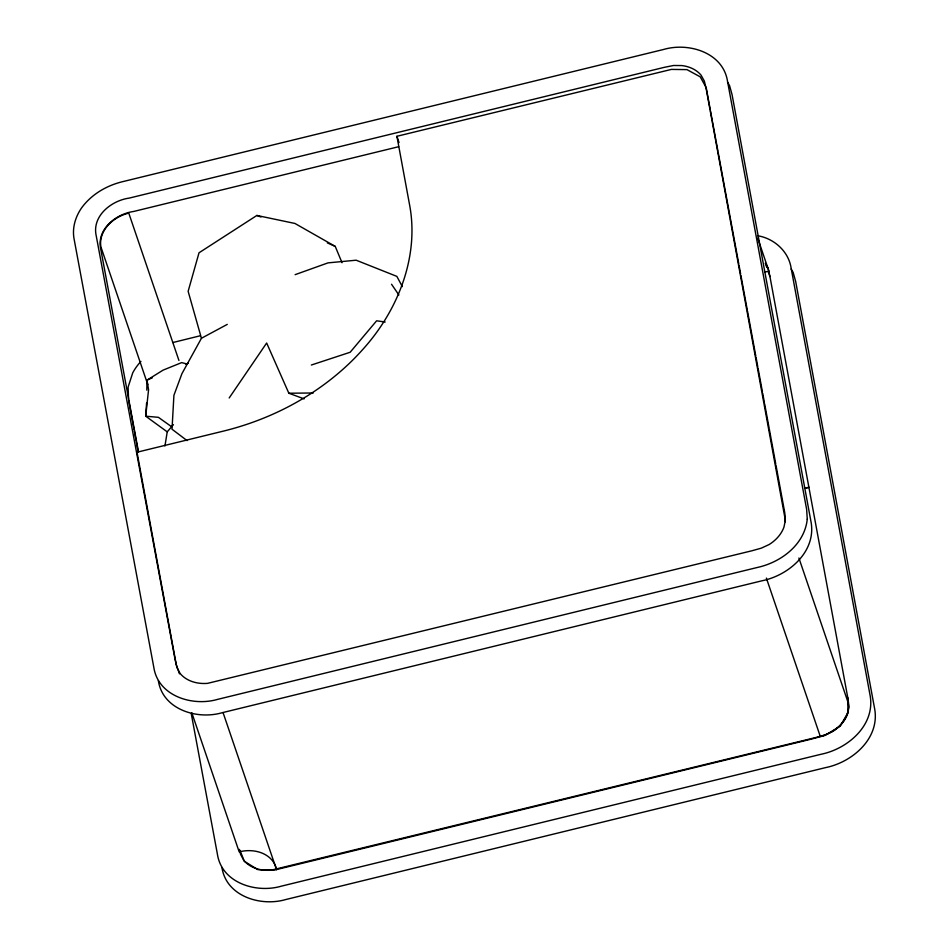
<?xml version="1.0" encoding="UTF-8"?>
<svg xmlns="http://www.w3.org/2000/svg" width="949" height="949" viewBox="0 0 949 949"><rect width="100%" height="100%" fill="white"/><g stroke="black" fill="none" stroke-linecap="round" stroke-linejoin="round"><path stroke-width="1.42" d="M146.81 390.158L146.976 380.158L163.086 370.134L181.674 362.601L187.261 364.084M146.585 403.028L145.707 416.196L167.226 431.854L164.948 445.971M227.262 324.392L201.437 338.271L181.923 373.692L173.916 395.318L172.018 429.221L187.06 440.597M229.183 397.975L266.657 343.004L288.84 393.23L304.107 398.888M167.226 431.854L173.43 424.642M342.02 262.707L335.234 246.396L294.925 223.454L256.871 215.459L199.017 252.79L188.139 291.319L201.437 338.271M152.374 377.785L146.976 380.158L148.566 389.695L145.707 416.196L158.4 417.323L171.14 426.398M295.115 274.664L328.034 262.873L356.148 260.204L396.86 276.384L402.352 286.645M311.355 365.021L350.169 352.257L376.623 320.798L385.187 322.019M172.884 342.53L200.227 335.78M170.974 635.889L137.024 452.222L223.573 431.071C271.556 419.28 316.883 395.377 352.198 360.62A255.328 198.709 -18.8 0 0 368.497 342.862C399.837 305.115 418.829 254.451 409.648 205.209L396.919 136.288L671.406 69.407L686.957 69.621L700.22 76.833L706.198 87.664L710.232 109.443M398.71 146.692L133.738 211.449C115.837 213.893 96.181 229.516 100.808 249.35L138.495 451.795M185.565 363.977L188.353 363.289M271.141 870.186L815.499 737.598L824.871 735L832.724 731.382A34.852 27.13 -18.8 0 0 847.564 713.945L848.975 707.1L848.121 699.532L769.734 275.412L767.955 267.926L765.321 263.158M288.84 393.23L313.241 392.981M757.539 235.732C773.969 238.329 788.643 251.355 791.134 268.152L870.257 696.281C874.942 725.605 847.516 748.963 821.004 754.277L281.153 886.212C256.135 893.507 221.675 882.985 217.392 854.1L191.295 713.885M256.871 215.459L260.975 217.001M327.358 242.897L335.234 246.396M391.534 284.249L398.877 294.973M727.527 82.207L729.544 85.552L732.07 94.663L811.193 522.804C815.879 552.128 788.465 575.474 761.952 580.8L222.09 712.735C197.084 720.018 162.647 709.508 158.341 680.647M791.134 269.03L793.139 272.387L795.677 281.497L874.8 709.627C879.474 738.951 852.06 762.296 825.559 767.622L285.685 899.557C260.678 906.853 226.242 896.342 221.947 867.481M240.038 850.506L244.32 861.289L257.891 869.64L273.739 870.245L810.327 739.366L824.93 735.463L840.185 726.151L848.347 712.047L847.765 697.634M179.456 673.837L176.312 664.763L171.235 637.325M765.499 263.585L766.828 267.476M768.168 271.367L769.947 276.562M757.705 238.128L768.951 271.177A33.678 26.204 -18.8 0 1 764.74 271.983M798.904 558.012L848.121 702.58A33.678 26.204 -18.8 0 1 820.28 736.436L766.377 578.095M396.919 136.288L399.043 142.552M178.922 360.43L128.779 213.11A33.666 26.204 -18.8 0 0 100.926 246.954L147.795 384.642M223.134 712.794L276.562 869.747A33.678 26.204 -18.8 0 0 239.16 851.846L191.817 712.782M239.385 849.367L240.572 854.373L243.774 860.363A34.876 27.141 -18.8 0 0 271.141 870.186M710.481 110.784L712.213 120.155M712.462 121.496L715.926 140.274M716.175 141.615L717.93 151.105M718.179 152.457L730.184 217.428M730.445 218.828L738.796 264M739.057 265.412L740.635 273.941M740.896 275.364L747.231 309.659M747.504 311.106L755.831 356.195M756.08 357.512L757.776 366.717M758.026 368.034L762.427 391.878M762.676 393.206L764.396 402.53M764.645 403.859L769.081 427.857M769.319 429.185L771.051 438.497M771.288 439.838L775.713 463.741M775.95 465.069L784.823 513.029L785.309 521.772M128.578 399.944L134.058 429.589M134.319 430.965L136.051 440.348M136.288 441.665L138.234 452.175M128.53 398.521L128.103 387.097L132.741 372.815A56.299 43.82 -18.8 0 1 140.927 361.427M785.369 520.266L783.957 527.122A34.852 27.13 -18.8 0 1 769.117 544.548L761.264 548.166L751.905 550.776L207.534 683.363A34.876 27.141 -18.8 0 1 180.18 673.541L176.965 667.55L175.185 660.041L96.264 236.004C91.638 216.182 111.294 200.559 129.194 198.104L664.276 67.343L673.541 65.493L681.833 65.564A34.852 27.13 -18.8 0 1 701.062 75.149L704.348 81.092L706.139 88.577L785.369 520.266M807.267 519.186C804.562 544.655 781.063 562.294 757.409 567.455L217.546 699.389C192.528 706.685 158.08 696.163 153.797 667.277L74.141 239.278A56.916 44.295 -18.8 0 1 81.424 208.128C91.519 194.165 107.071 185.221 123.69 181.413L663.565 49.478C688.559 42.112 723.102 52.456 727.527 81.317L806.65 509.447L807.267 519.186M808.892 487.288L804.645 488.332L808.892 487.288"/></g></svg>
